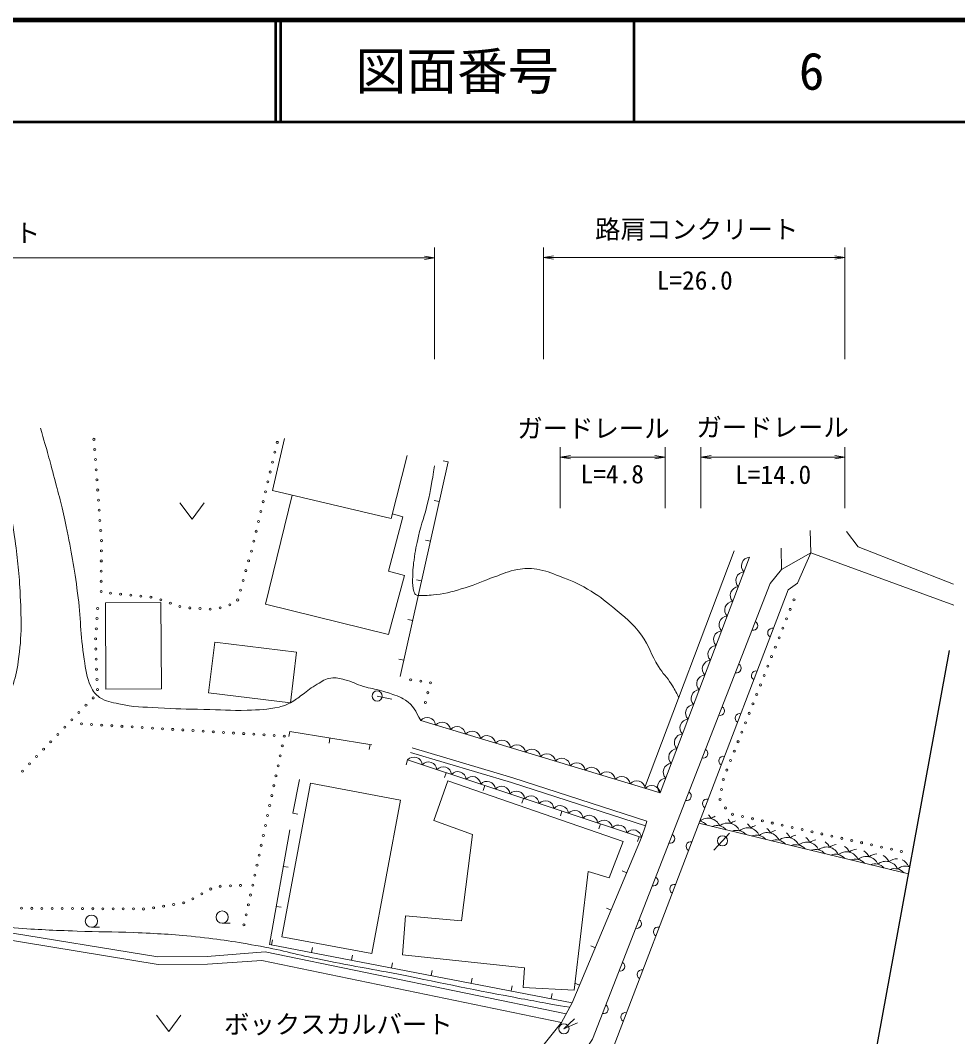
# Model space of a CAD drawing. Units: millimetres, scale not verified. Extents: x 40000 to 680000, y 20000 to 380000.
# Drawn here: x 483644 to 575871, y 279972 to 380000 of the extents above; entities that cross this region are included whole.
import ezdxf
from ezdxf.enums import TextEntityAlignment as Align

# ---------------------------------------------------------------- set-up
doc = ezdxf.new("R2010")
doc.units = ezdxf.units.MM
doc.header["$LTSCALE"] = 1000
for name, color, linetype, lineweight in [('M-BMK-OTRS', 5, 'Continuous', 25), ('M-STR-HTXT', 7, 'Continuous', 13), ('M-TTL', 2, 'Continuous', 140), ('M-TTL-LINE', 7, 'Continuous', 50), ('M-WORK', 1, 'Continuous', 13), ('引出線', 7, 'Continuous', 13)]:
    doc.layers.add(name, color=color, linetype=linetype, lineweight=lineweight)
doc.layers.add('M-TTL-TXT', color=7, linetype='Continuous')
doc.styles.add('ＭＳ ゴシック', font='')
doc.styles.get('ＭＳ ゴシック').set_extended_font_data('MS Gothic')

# ---------------------------------------------------------------- blocks, each defined once
blk = doc.blocks.new('open_arrow')
at = {"color": 0, "linetype": 'Continuous', "lineweight": -2}
blk.add_lwpolyline([(7.5, 1.25), (0, 0), (7.5, -1.25)], dxfattribs=at)

msp = doc.modelspace()

# ---------------------------------------------------------------- linework, layer by layer
at = {"layer": 'M-BMK-OTRS'}
msp.add_line((564237, 258989), (575081, 317973), dxfattribs=at)
at = {"layer": 'M-STR-HTXT'}
for p, q in [((524407, 346662), (524407, 357636)), ((535105, 346662), (535105, 357656)), ((564774, 346662), (564774, 357656)), ((425977, 356636), (524407, 356636)), ((535105, 356656), (564774, 356656)), ((536767, 332000), (536767, 338000)), ((547075, 332000), (547075, 338000)), ((550608, 332000), (550608, 338000)), ((564774, 332000), (564774, 338000)), ((536767, 337000), (547075, 337000)), ((550608, 337000), (564774, 337000))]:
    msp.add_line(p, q, dxfattribs=at)
at = {"layer": 'M-TTL'}
msp.add_line((680000, 380000), (40000, 380000), dxfattribs=at)
at = {"layer": 'M-TTL-LINE'}
for p, q in [((508747, 380000), (508747, 370000)), ((509247, 380000), (509247, 370000)), ((543997, 380000), (543997, 370000)), ((40000, 370000), (680000, 370000))]:
    msp.add_line(p, q, dxfattribs=at)
at = {"layer": 'M-WORK'}
for p, q in [((509631, 338853), (508462, 333740)), ((520144, 330982), (521695, 337168)), ((525729, 336547), (521032, 315434)), ((525729, 336547), (525241, 336656)), ((510402, 333282), (507754, 322527)), ((508462, 333740), (520144, 330982)), ((499340, 332519), (500540, 330919)), ((500540, 330919), (501740, 332519)), ((524860, 332642), (524372, 332751)), ((519873, 325789), (521277, 331126)), ((521277, 331126), (520254, 331420)), ((561416, 327578), (561349, 329801)), ((564920, 329707), (566088, 328175)), ((523992, 328738), (523504, 328846)), ((566088, 328175), (575453, 324518)), ((545067, 304425), (553891, 327793)), ((558553, 325958), (558502, 328039)), ((558553, 325958), (561416, 327578)), ((561416, 327578), (560111, 324617)), ((561416, 327578), (575510, 322430)), ((521430, 325368), (519873, 325789)), ((519876, 319540), (521430, 325368)), ((557427, 324580), (558553, 325958)), ((523123, 324833), (522635, 324942)), ((560111, 324617), (559188, 323948)), ((559188, 323948), (541328, 277216)), ((492008, 322673), (497466, 322710)), ((492065, 314170), (492008, 322673)), ((497466, 322710), (497524, 314207)), ((507754, 322527), (519876, 319540)), ((522255, 320929), (521766, 321037)), ((502174, 313807), (502780, 318795)), ((502780, 318795), (510823, 317819)), ((510823, 317819), (510217, 312830)), ((521386, 317024), (520898, 317133)), ((497524, 314207), (492065, 314170)), ((510217, 312830), (502174, 313807)), ((518758, 313500), (520181, 313187)), ((510156, 310005), (510076, 309511)), ((510156, 310005), (518228, 308684)), ((514104, 309359), (514023, 308865)), ((518051, 308712), (517970, 308219)), ((522186, 308385), (532106, 305436)), ((521754, 307211), (521597, 306737)), ((522049, 307925), (531964, 304977)), ((510470, 301957), (511102, 305289)), ((524345, 301252), (525695, 305149)), ((525550, 305951), (525393, 305476)), ((525695, 305149), (542959, 299174)), ((532106, 305436), (545301, 301185)), ((512189, 304912), (509364, 289803)), ((521041, 303257), (512189, 304912)), ((529347, 304690), (529189, 304216)), ((531964, 304977), (545153, 300728)), ((518216, 288148), (521041, 303257)), ((533143, 303429), (532985, 302955)), ((536939, 302169), (536781, 301694)), ((510470, 301957), (510961, 301864)), ((528136, 299873), (524345, 301252)), ((545301, 301185), (545153, 300728)), ((540735, 300908), (540577, 300434)), ((545153, 300728), (544764, 299570)), ((571039, 295987), (550413, 300987)), ((527064, 291370), (528136, 299873)), ((542959, 299174), (541580, 295612)), ((544531, 299647), (544374, 299173)), ((552736, 299238), (551876, 298335)), ((552736, 299238), (553424, 299992)), ((509518, 296730), (510010, 296643)), ((539512, 296244), (538133, 284539)), ((541580, 295612), (539512, 296244)), ((543313, 296106), (542852, 296300)), ((508824, 292791), (509317, 292704)), ((541768, 292417), (541307, 292610)), ((497159, 287833), (472312, 291884)), ((472607, 291092), (497220, 287080)), ((503498, 291144), (504298, 291144)), ((521242, 288038), (521549, 291868)), ((521549, 291868), (527064, 291370)), ((490637, 290746), (491437, 290746)), ((508372, 289017), (508467, 289508)), ((509364, 289803), (518216, 288148)), ((507730, 288322), (502043, 287862)), ((537350, 282223), (507730, 288322)), ((512300, 288260), (512394, 288751)), ((540223, 288727), (539762, 288920)), ((502043, 287862), (497159, 287833)), ((497220, 287080), (502044, 287101)), ((502044, 287101), (507406, 287471)), ((507406, 287471), (536879, 281376)), ((516227, 287502), (516322, 287993)), ((520155, 286745), (520250, 287236)), ((533250, 286736), (521242, 288038)), ((524082, 285987), (524177, 286478)), ((533106, 284826), (533250, 286736)), ((528010, 285230), (528105, 285721)), ((538678, 285038), (538217, 285231)), ((531938, 284472), (532032, 284963)), ((538133, 284539), (533106, 284826)), ((535865, 283715), (535960, 284206)), ((536879, 281376), (537956, 283312)), ((497044, 282076), (498244, 280476)), ((498244, 280476), (499444, 282076)), ((536879, 281376), (526950, 268932)), ((537130, 280752), (538179, 281742)), ((537130, 280752), (538460, 281343))]:
    msp.add_line(p, q, dxfattribs=at)
for points in [[(555395, 327160), (546591, 303964), (523036, 311088)], [(539184, 278620), (539935, 279722), (557427, 324580)], [(521754, 307211), (544764, 299570), (537956, 283312), (508167, 289057), (510149, 300317)]]:
    msp.add_lwpolyline(points, dxfattribs=at)
for centre, radius in [((490887, 338761), 100), ((508926, 338464), 100), ((490961, 337764), 100), ((508694, 337492), 100), ((491034, 336767), 100), ((508463, 336519), 100), ((491108, 335770), 100), ((508231, 335546), 100), ((491182, 334772), 100), ((508000, 334573), 100), ((491256, 333775), 100), ((507768, 333600), 100), ((491329, 332778), 100), ((507536, 332628), 100), ((491403, 331780), 100), ((507305, 331655), 100), ((491477, 330783), 100), ((507073, 330682), 100), ((491551, 329786), 100), ((506842, 329709), 100), ((491624, 328789), 100), ((506610, 328736), 100), ((491618, 327789), 100), ((506378, 327764), 100), ((491611, 326789), 100), ((506108, 326801), 100), ((491605, 325789), 100), ((505838, 325838), 100), ((491598, 324789), 100), ((505568, 324875), 100), ((491592, 323789), 100), ((492517, 323625), 100), ((493512, 323525), 100), ((494507, 323424), 100), ((495502, 323323), 100), ((496497, 323222), 100), ((505297, 323912), 100), ((491253, 322118), 100), ((497459, 322976), 100), ((498401, 322640), 100), ((499342, 322304), 100), ((500324, 322164), 100), ((501323, 322104), 100), ((502321, 322044), 100), ((503295, 322175), 100), ((504248, 322478), 100), ((505027, 322950), 100), ((559400, 322026), 100), ((559767, 322956), 100), ((491187, 321120), 100), ((559033, 321096), 100), ((491120, 320122), 100), ((558666, 320166), 100), ((491054, 319125), 100), ((558299, 319235), 100), ((491070, 318126), 100), ((557932, 318305), 100), ((491109, 317126), 100), ((557564, 317375), 100), ((491148, 316127), 100), ((557197, 316445), 100), ((491187, 315128), 100), ((522049, 315082), 100), ((556830, 315515), 100), ((491226, 314129), 100), ((523041, 314951), 100), ((523997, 314796), 100), ((556463, 314584), 100), ((490799, 313307), 100), ((518758, 313500), 500), ((523746, 313828), 100), ((556096, 313654), 100), ((490104, 312588), 100), ((523495, 312860), 100), ((555729, 312724), 100), ((488715, 311149), 100), ((489410, 311868), 100), ((555362, 311794), 100), ((488021, 310430), 100), ((489652, 310759), 100), ((490650, 310699), 100), ((491649, 310639), 100), ((492647, 310579), 100), ((493645, 310518), 100), ((494643, 310458), 100), ((495641, 310398), 100), ((496640, 310338), 100), ((497638, 310278), 100), ((498636, 310218), 100), ((499634, 310158), 100), ((500632, 310098), 100), ((501631, 310038), 100), ((554995, 310864), 100), ((486632, 308991), 100), ((487326, 309710), 100), ((502629, 309978), 100), ((503627, 309918), 100), ((504625, 309857), 100), ((505623, 309797), 100), ((506622, 309737), 100), ((507620, 309677), 100), ((508618, 309617), 100), ((509616, 309557), 100), ((554261, 309003), 100), ((554628, 309933), 100), ((485937, 308271), 100), ((509419, 308587), 100), ((553894, 308073), 100), ((485242, 307552), 100), ((509212, 307608), 100), ((553527, 307143), 100), ((483853, 306113), 100), ((484548, 306832), 100), ((509004, 306630), 100), ((553160, 306213), 100), ((508797, 305652), 100), ((552812, 305277), 100), ((508590, 304674), 100), ((552629, 304294), 100), ((508382, 303695), 100), ((552488, 303319), 100), ((508175, 302717), 100), ((553033, 302480), 100), ((507968, 301739), 100), ((553726, 301856), 100), ((554703, 301641), 100), ((555679, 301426), 100), ((556656, 301211), 100), ((557633, 300997), 100), ((507760, 300761), 100), ((558609, 300782), 100), ((559586, 300567), 100), ((560562, 300352), 100), ((561539, 300137), 100), ((507553, 299782), 100), ((552736, 299238), 500), ((562516, 299922), 100), ((563492, 299707), 100), ((564469, 299492), 100), ((565446, 299277), 100), ((566422, 299062), 100), ((507346, 298804), 100), ((567399, 298847), 100), ((568375, 298632), 100), ((569352, 298417), 100), ((570329, 298202), 100), ((507138, 297826), 100), ((506931, 296848), 100), ((506723, 295869), 100), ((501500, 294023), 100), ((502376, 294505), 100), ((503313, 294771), 100), ((504312, 294818), 100), ((505311, 294864), 100), ((506516, 294891), 100), ((499717, 293149), 100), ((500624, 293540), 100), ((506299, 293915), 100), ((483769, 292609), 100), ((484769, 292603), 100), ((485769, 292597), 100), ((486769, 292592), 100), ((487769, 292586), 100), ((488769, 292580), 100), ((489769, 292574), 100), ((490769, 292568), 100), ((491769, 292562), 100), ((492768, 292556), 100), ((493768, 292550), 100), ((494768, 292545), 100), ((495768, 292539), 100), ((496759, 292645), 100), ((497745, 292813), 100), ((498731, 292981), 100), ((503497, 291744), 600), ((506082, 292939), 100), ((490637, 291346), 600), ((505648, 290986), 100), ((505865, 291963), 100), ((537130, 280752), 500)]:
    msp.add_circle(centre, radius, dxfattribs=at)
for centre, radius, start, end in [((555448, 326311), 851, 93.58026, 224.84957), ((554898, 324861), 851, 93.58026, 224.84957), ((554348, 323411), 851, 93.58026, 224.84957), ((553798, 321961), 851, 93.58026, 224.84957), ((553247, 320512), 851, 93.58026, 224.84957), ((555749, 320424), 453, 255.43035, 61.96451), ((557631, 319725), 453, 75.8172, 242.35135), ((552697, 319062), 851, 93.58026, 224.84957), ((552147, 317612), 851, 93.58026, 224.84957), ((551596, 316163), 851, 93.58026, 224.84957), ((554114, 316232), 453, 255.43035, 61.96451), ((551046, 314713), 851, 93.58026, 224.84957), ((556025, 315522), 453, 75.8172, 242.35135), ((550496, 313263), 851, 93.58026, 224.84957), ((549946, 311813), 851, 93.58026, 224.84957), ((552480, 312039), 453, 255.43035, 61.96451), ((523673, 310539), 841, 7.11071, 139.23456), ((549395, 310364), 851, 93.58026, 224.84957), ((554419, 311318), 453, 75.8172, 242.35135), ((525145, 310094), 841, 7.11071, 139.23456), ((526617, 309648), 841, 7.11071, 139.23456), ((528090, 309203), 841, 7.11071, 139.23456), ((529562, 308758), 841, 7.11071, 139.23456), ((531034, 308313), 841, 7.11071, 139.23456), ((548845, 308914), 851, 93.58026, 224.84957), ((532506, 307867), 841, 7.11071, 139.23456), ((533978, 307422), 841, 7.11071, 139.23456), ((548295, 307464), 851, 93.58026, 224.84957), ((550845, 307847), 453, 255.43035, 61.96451), ((522371, 306665), 824, 4.78494, 138.47397), ((535451, 306977), 841, 7.11071, 139.23456), ((536923, 306532), 841, 7.11071, 139.23456), ((552812, 307115), 453, 75.8172, 242.35135), ((523809, 306187), 824, 4.78494, 138.47397), ((525247, 305710), 824, 4.78494, 138.47397), ((538395, 306086), 841, 7.11071, 139.23456), ((539867, 305641), 841, 7.11071, 139.23456), ((547744, 306014), 851, 93.58026, 224.84957), ((526685, 305232), 824, 4.78494, 138.47397), ((528124, 304755), 824, 4.78494, 138.47397), ((529562, 304277), 824, 4.78494, 138.47397), ((541339, 305196), 841, 7.11071, 139.23456), ((542811, 304751), 841, 7.11071, 139.23456), ((544284, 304305), 841, 7.11071, 139.23456), ((547194, 304565), 851, 93.58026, 224.84957), ((531000, 303800), 824, 4.78494, 138.47397), ((532438, 303322), 824, 4.78494, 138.47397), ((545756, 303860), 841, 7.11071, 139.23456), ((533876, 302845), 824, 4.78494, 138.47397), ((535314, 302367), 824, 4.78494, 138.47397), ((549210, 303654), 453, 255.43035, 61.96451), ((551206, 302911), 453, 75.8172, 242.35135), ((536752, 301889), 824, 4.78494, 138.47397), ((538190, 301412), 824, 4.78494, 138.47397), ((539628, 300934), 824, 4.78494, 138.47397), ((541066, 300457), 824, 4.78494, 138.47397), ((550226, 299972), 1250, 41.8924, 77.72315), ((549372, 300693), 1250, 23.24545, 25.1295), ((551316, 300222), 1250, 23.24545, 129.50566), ((550462, 300944), 1250, 23.24545, 44.41662), ((552406, 300473), 1250, 107.81321, 129.50566), ((552406, 300473), 1250, 23.24545, 45.9355), ((554349, 300001), 1250, 106.22394, 129.50566), ((542504, 299979), 824, 4.78494, 138.47397), ((543942, 299502), 824, 4.78494, 138.47397), ((552170, 299501), 1250, 41.89256, 110.85867), ((553260, 299751), 1250, 23.24545, 129.50566), ((554114, 299030), 1250, 41.89273, 110.8585), ((555203, 299280), 1250, 23.24545, 129.50566), ((554349, 300001), 1250, 23.24545, 47.52477), ((556293, 299530), 1250, 104.55206, 129.50566), ((556293, 299530), 1250, 23.24545, 49.19665), ((558237, 299059), 1250, 102.78149, 129.50566), ((547575, 299462), 453, 255.43035, 61.96451), ((549599, 298708), 453, 75.8172, 242.35135), ((556057, 298558), 1250, 41.89289, 110.85834), ((557147, 298809), 1250, 23.24545, 129.50566), ((558001, 298087), 1250, 41.89306, 110.85817), ((559091, 298338), 1250, 23.24545, 129.50566), ((558237, 299059), 1250, 23.24545, 50.96722), ((560180, 298588), 1250, 100.89028, 129.50566), ((561034, 297867), 1250, 23.24545, 129.50566), ((560180, 298588), 1250, 23.24545, 52.85843), ((562124, 298117), 1250, 98.84719, 129.50566), ((562124, 298117), 1250, 23.24545, 54.90152), ((559945, 297616), 1250, 41.89322, 110.85801), ((561889, 297145), 1250, 41.89338, 110.85784), ((562978, 297395), 1250, 23.24545, 129.50566), ((564068, 297646), 1250, 96.60497, 129.50566), ((564922, 296924), 1250, 23.24545, 129.50566), ((564068, 297646), 1250, 23.24545, 57.14375), ((566012, 297175), 1250, 94.0858, 129.50566), ((566012, 297175), 1250, 23.24545, 59.66291), ((563832, 296674), 1250, 41.89355, 110.85768), ((565776, 296203), 1250, 41.89371, 110.85751), ((566866, 296453), 1250, 23.24545, 129.50566), ((567955, 296704), 1250, 91.14358, 129.50566), ((568809, 295982), 1250, 23.24545, 129.50566), ((567955, 296704), 1250, 23.24545, 62.60513), ((569899, 296232), 1250, 87.43007, 129.50566), ((569899, 296232), 1250, 23.24545, 66.31864), ((567720, 295732), 1250, 41.89388, 110.85735), ((569663, 295261), 1250, 41.89404, 110.85719), ((570753, 295511), 1250, 70.59303, 129.50566), ((571843, 295761), 1250, 121.25496, 129.50566), ((545940, 295269), 453, 255.43035, 61.96451), ((547993, 294504), 453, 75.8172, 242.35135), ((544305, 291077), 453, 255.43035, 61.96451), ((546386, 290301), 453, 75.8172, 242.35135), ((542671, 286884), 453, 255.43035, 61.96451), ((544780, 286098), 453, 75.8172, 242.35135), ((541036, 282692), 453, 255.43035, 61.96451), ((543173, 281894), 453, 75.8172, 242.35135)]:
    msp.add_arc(centre, radius, start, end, dxfattribs=at)
for points, knots in [([(480797, 340524), (481391, 338199), (481542, 337559), (481946, 335641), (482474, 333134), (482703, 331714), (483066, 329178), (483365, 327090), (483510, 325913), (483612, 323806), (483743, 321104), (483820, 319561), (483440, 316883), (483166, 314961), (482700, 313938), (482032, 312115), (481288, 310083), (480753, 308981), (479705, 307088), (478742, 305348), (478052, 304461), (476948, 302808), (476078, 301506), (475522, 300823), (474678, 299504), (474063, 298543), (473643, 298034), (473213, 296976), (472880, 296155), (472810, 295622), (472849, 294736), (472873, 294203), (472926, 293866), (473220, 293421), (473533, 292945), (473849, 292780), (474330, 292476), (474996, 292055), (475458, 291981), (476207, 291736), (477352, 291361), (478022, 291237), (479207, 291021), (480680, 290752), (481531, 290782), (483025, 290676), (485442, 290504), (486798, 290448), (489220, 290360), (491396, 290281), (492617, 290315), (494793, 290216), (497174, 290108), (498512, 290069), (500882, 289814), (503386, 289545), (504782, 289316), (507260, 288866), (509595, 288443), (510871, 288044), (513196, 287564), (515903, 287005), (517434, 286768), (520148, 286243), (524857, 285330), (527476, 284719), (532193, 283849), (534344, 283452), (535031, 283323), (537704, 282860)], [0, 0, 0, 0, 1, 1, 1, 2, 2, 2, 3, 3, 3, 4, 4, 4, 5, 5, 5, 6, 6, 6, 7, 7, 7, 8, 8, 8, 9, 9, 9, 10, 10, 10, 11, 11, 11, 12, 12, 12, 13, 13, 13, 14, 14, 14, 15, 15, 15, 16, 16, 16, 17, 17, 17, 18, 18, 18, 19, 19, 19, 20, 20, 20, 21, 21, 21, 22, 22, 22, 23, 23, 23, 23]), ([(485631, 339863), (486321, 337471), (486504, 336843), (487010, 334894), (487486, 333060), (487773, 332037), (488159, 330183), (488688, 327642), (488942, 326207), (489279, 323633), (489612, 321101), (489527, 319650), (489926, 317127), (490095, 316054), (490123, 315409), (490586, 314427), (490814, 313943), (491008, 313667), (491448, 313364), (492091, 312921), (492584, 312910), (493344, 312732), (494816, 312387), (495686, 312440), (497193, 312330), (498951, 312201), (499941, 312232), (501703, 312186), (503363, 312142), (504294, 312058), (505954, 312100), (507191, 312131), (507899, 312141), (509105, 312416), (509557, 312519), (509809, 312610), (510217, 312830), (510702, 313091), (510932, 313307), (511384, 313622), (511964, 314027), (512245, 314321), (512858, 314676), (513354, 314962), (513633, 315180), (514199, 315269), (514728, 315353), (515037, 315217), (515558, 315097), (516308, 314924), (516679, 314664), (517416, 314446), (518096, 314244), (518497, 314205), (519178, 314005), (519782, 313828), (520125, 313740), (520710, 313507), (521046, 313374), (521229, 313281), (521533, 313086), (522355, 312558), (522519, 312026), (523036, 311088)], [0, 0, 0, 0, 1, 1, 1, 2, 2, 2, 3, 3, 3, 4, 4, 4, 5, 5, 5, 6, 6, 6, 7, 7, 7, 8, 8, 8, 9, 9, 9, 10, 10, 10, 11, 11, 11, 12, 12, 12, 13, 13, 13, 14, 14, 14, 15, 15, 15, 16, 16, 16, 17, 17, 17, 18, 18, 18, 19, 19, 19, 20, 20, 20, 21, 21, 21, 21]), ([(524390, 336152), (524121, 334409), (524050, 333909), (523720, 332494), (523420, 331210), (523123, 330523), (522820, 329239), (522605, 328328), (522511, 327810), (522379, 326883), (522274, 326143), (522250, 325722), (522245, 324975), (522242, 324508), (522247, 324236), (522373, 323787), (522421, 323616), (522485, 323504), (522641, 323417), (522697, 323386), (522739, 323395), (522803, 323393), (523483, 323364), (523867, 323406), (524543, 323481), (525684, 323608), (526303, 323830), (527403, 324158), (528564, 324503), (529167, 324838), (530314, 325230), (531185, 325528), (531652, 325796), (532561, 325945), (533289, 326064), (533720, 326088), (534450, 325983), (535361, 325853), (535840, 325613), (536697, 325281), (537801, 324854), (538440, 324638), (539455, 324030), (540488, 323411), (541035, 323003), (541957, 322230), (543130, 321247), (543844, 320716), (544753, 319485), (545568, 318381), (545700, 317560), (546426, 316395), (546865, 315690), (547253, 315391), (547690, 314685), (548008, 314169), (548115, 313975), (548438, 313325)], [0, 0, 0, 0, 1, 1, 1, 2, 2, 2, 3, 3, 3, 4, 4, 4, 5, 5, 5, 6, 6, 6, 7, 7, 7, 8, 8, 8, 9, 9, 9, 10, 10, 10, 11, 11, 11, 12, 12, 12, 13, 13, 13, 14, 14, 14, 15, 15, 15, 16, 16, 16, 17, 17, 17, 18, 18, 18, 19, 19, 19, 19])]:
    msp.add_open_spline(points, degree=3, knots=knots, dxfattribs=at)

# ---------------------------------------------------------------- block references
at = {"layer": 'M-STR-HTXT', "xscale": 133, "yscale": 133, "rotation": 180}
for p in [(524407, 356636), (564774, 356656), (547075, 337000), (564774, 337000)]:
    msp.add_blockref('open_arrow', p, dxfattribs=at)
at = {"layer": 'M-STR-HTXT', "xscale": 133, "yscale": 133}
for p in [(535105, 356656), (536767, 337000), (550608, 337000)]:
    msp.add_blockref('open_arrow', p, dxfattribs=at)

# ---------------------------------------------------------------- texts
at = {"layer": 'M-STR-HTXT', "style": 'ＭＳ ゴシック'}
for s, p in [('路肩コンクリート', (475600, 359070)), ('路肩コンクリート', (550196, 359436)), ('ガードレール', (540037, 339839)), ('ガードレール', (557663, 339945))]:
    msp.add_text(s, height=1833, dxfattribs=at).set_placement(p, align=Align.MIDDLE_CENTER)
for s, p in [('L=26.0', (549998, 352945)), ('L=4.8', (541884, 333876)), ('L=14.0', (557716, 333823))]:
    msp.add_text(s, height=1833, dxfattribs=at).set_placement(p, align=Align.BOTTOM_CENTER)
at = {"layer": 'M-TTL-TXT', "style": 'ＭＳ ゴシック'}
for s, p in [('図面番号', (526622, 375000)), ('6', (561497, 375000))]:
    msp.add_text(s, height=3666, dxfattribs=at).set_placement(p, align=Align.MIDDLE_CENTER)
at = {"layer": '引出線', "style": 'ＭＳ ゴシック'}
msp.add_text('ボックスカルバート', height=1833, dxfattribs=at).set_placement((514936, 281195), align=Align.MIDDLE_CENTER)

doc.saveas('drawing.dxf')
